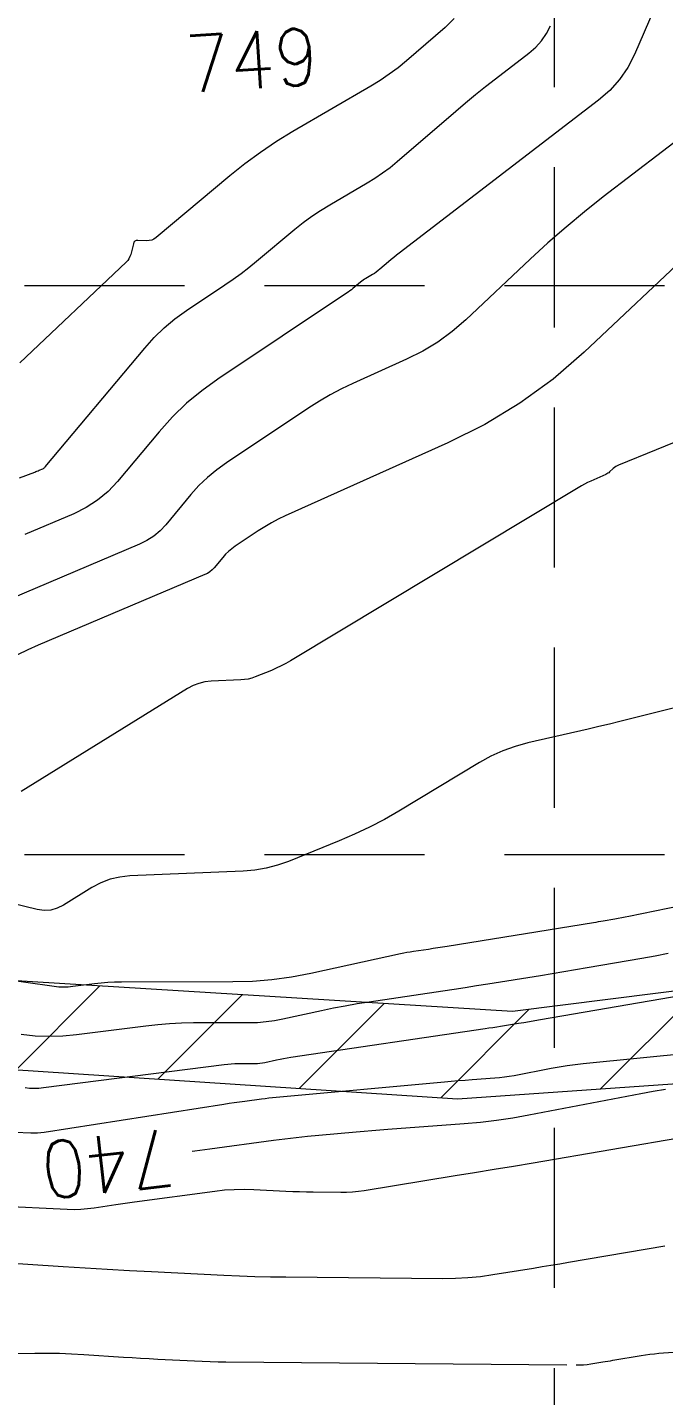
# Model space of a CAD drawing. Header units: feet. Extents: x 46644 to 49208, y 46045 to 47649.
# Drawn here: x 47648.8 to 47693.5, y 46288.7 to 46384.8 of the extents above; entities that cross this region are included whole.
import ezdxf
from ezdxf.enums import TextEntityAlignment as Align

# ---------------------------------------------------------------- set-up
doc = ezdxf.new("R2010")
doc.units = ezdxf.units.FT
doc.header["$MEASUREMENT"] = 0
doc.linetypes.add('DGN Style 3', pattern=[33.544038, 23.960027, -9.584011])
doc.linetypes.add('HIDDEN', pattern=[0.375, 0.25, -0.125])
doc.layers.add('EC', color=35, linetype='Continuous', lineweight=0)
doc.layers.add('WATER', color=5, linetype='Continuous', lineweight=0)
doc.layers.add('GRID', color=254, linetype='HIDDEN')
doc.styles.add('Style-STANDARD', font='STANDARD.shx')

msp = doc.modelspace()

# ---------------------------------------------------------------- hatches: boundary and pattern name
at = {"layer": 'WATER', "linetype": 'Continuous', "lineweight": 0}
h = msp.add_hatch(dxfattribs=at)
h.set_pattern_fill('ANSI31', color=5, scale=60, style=0)
h.paths.add_polyline_path([(48629.765, 46329.875), (48596.322, 46378.161), (48519.775, 46382.618), (48424.649, 46369.246), (48315.402, 46360.332), (48151.383, 46359.717), (48117.82, 46367.081), (48083.439, 46350.306), (48063.383, 46344.169), (48022.454, 46343.76), (47970.794, 46345.292), (47909.809, 46340.791), (47832.982, 46331.826), (47785.102, 46328.505), (47682.886, 46315.662), (47602.106, 46320.653), (47487.502, 46356.656), (47364.2, 46436.321), (47309.482, 46412.878), (47202.471, 46323.17), (47211.188, 46318.584), (47202.93, 46315.832), (47213.941, 46313.539), (47207.518, 46309.411), (47312.931, 46404.754), (47361.709, 46423.579), (47496.179, 46347.118), (47602.623, 46314.556), (47679.015, 46309.521), (47740.12, 46313.776), (47833.868, 46324.295), (47878.731, 46331.532), (47970.784, 46339.894), (48046.542, 46335.881), (48065.494, 46335.628), (48096.827, 46350.783), (48119.822, 46356.845), (48176.249, 46350.541), (48298.044, 46354.078), (48404.546, 46360.413), (48522.906, 46374.825), (48593.153, 46371.794), (48632.067, 46317.741), (48628.782, 46325.571), (48634.341, 46324.308)])

# ---------------------------------------------------------------- linework, layer by layer
at = {"layer": 'EC', "color": 35, "linetype": 'DGN Style 3', "lineweight": 0}
for p, q in [((47693.42, 46387.416), (47691.454, 46382.915)), ((47678.784, 46385.439), (47678.152, 46384.804)), ((47678.152, 46384.804), (47675.43, 46382.462)), ((47684.922, 46383.868), (47685.268, 46384.375)), ((47685.268, 46384.375), (47685.552, 46384.93)), ((47684.042, 46383.001), (47684.513, 46383.41)), ((47684.513, 46383.41), (47684.922, 46383.868)), ((47675.43, 46382.462), (47674.836, 46381.974)), ((47681.7, 46381.205), (47684.042, 46383.001)), ((47691.454, 46382.915), (47690.981, 46381.991)), ((47674.222, 46381.515), (47673.588, 46381.085)), ((47674.836, 46381.974), (47674.222, 46381.515)), ((47680.987, 46380.65), (47681.7, 46381.205)), ((47690.404, 46381.147), (47689.724, 46380.385)), ((47690.981, 46381.991), (47690.404, 46381.147)), ((47672.933, 46380.683), (47667.454, 46377.49)), ((47673.588, 46381.085), (47672.933, 46380.683)), ((47680.283, 46380.085), (47680.987, 46380.65)), ((47689.724, 46380.385), (47688.941, 46379.704)), ((47688.941, 46379.704), (47674.914, 46368.946)), ((47678.897, 46378.926), (47679.586, 46379.511)), ((47679.586, 46379.511), (47680.283, 46380.085)), ((47674.779, 46375.383), (47678.897, 46378.926)), ((47667.454, 46377.49), (47666.297, 46376.783)), ((47695.507, 46377.686), (47689.264, 46372.899)), ((47666.297, 46376.783), (47665.172, 46376.028)), ((47665.172, 46376.028), (47664.08, 46375.227)), ((47674.276, 46374.97), (47674.779, 46375.383)), ((47664.08, 46375.227), (47663.021, 46374.379)), ((47673.218, 46374.217), (47673.756, 46374.581)), ((47673.756, 46374.581), (47674.276, 46374.97)), ((47663.021, 46374.379), (47657.833, 46370.043)), ((47670.035, 46372.344), (47672.664, 46373.876)), ((47672.664, 46373.876), (47673.218, 46374.217)), ((47689.264, 46372.899), (47687.941, 46371.857)), ((47668.171, 46371.094), (47668.774, 46371.537)), ((47668.774, 46371.537), (47669.395, 46371.954)), ((47669.395, 46371.954), (47670.035, 46372.344)), ((47687.941, 46371.857), (47686.645, 46370.782)), ((47698.467, 46371.934), (47687.926, 46361.999)), ((47664.898, 46368.38), (47667.586, 46370.626)), ((47667.586, 46370.626), (47668.171, 46371.094)), ((47686.645, 46370.782), (47685.376, 46369.675)), ((47656.231, 46369.598), (47656.044, 46368.854)), ((47656.276, 46369.709), (47656.231, 46369.598)), ((47656.345, 46369.786), (47656.276, 46369.709)), ((47656.439, 46369.831), (47656.345, 46369.786)), ((47656.558, 46369.842), (47656.439, 46369.831)), ((47657.17, 46369.818), (47656.558, 46369.842)), ((47657.352, 46369.826), (47657.17, 46369.818)), ((47657.523, 46369.867), (47657.352, 46369.826)), ((47657.683, 46369.939), (47657.523, 46369.867)), ((47657.833, 46370.043), (47657.683, 46369.939)), ((47685.376, 46369.675), (47684.136, 46368.535)), ((47655.994, 46368.7), (47655.924, 46368.558)), ((47656.044, 46368.854), (47655.994, 46368.7)), ((47674.537, 46368.648), (47674.351, 46368.495)), ((47674.724, 46368.798), (47674.537, 46368.648)), ((47674.914, 46368.946), (47674.724, 46368.798)), ((47655.725, 46368.309), (47648.251, 46361.237)), ((47655.835, 46368.428), (47655.725, 46368.309)), ((47655.924, 46368.558), (47655.835, 46368.428)), ((47663.806, 46367.516), (47664.358, 46367.94)), ((47664.358, 46367.94), (47664.898, 46368.38)), ((47673.44, 46367.718), (47673.309, 46367.62)), ((47673.567, 46367.822), (47673.44, 46367.718)), ((47674.168, 46368.34), (47673.567, 46367.822)), ((47674.351, 46368.495), (47674.168, 46368.34)), ((47684.136, 46368.535), (47679.606, 46364.265)), ((47659.963, 46364.908), (47662.669, 46366.713)), ((47662.669, 46366.713), (47663.243, 46367.107)), ((47663.243, 46367.107), (47663.806, 46367.516)), ((47672.192, 46366.907), (47671.671, 46366.472)), ((47672.282, 46366.979), (47672.192, 46366.907)), ((47672.375, 46367.047), (47672.282, 46366.979)), ((47672.47, 46367.111), (47672.375, 46367.047)), ((47672.568, 46367.171), (47672.47, 46367.111)), ((47673.033, 46367.442), (47672.568, 46367.171)), ((47673.173, 46367.528), (47673.033, 46367.442)), ((47673.309, 46367.62), (47673.173, 46367.528)), ((47671.206, 46366.124), (47662.163, 46360.094)), ((47671.326, 46366.206), (47671.206, 46366.124)), ((47671.443, 46366.292), (47671.326, 46366.206)), ((47671.558, 46366.38), (47671.443, 46366.292)), ((47671.671, 46366.472), (47671.558, 46366.38)), ((47659.159, 46364.33), (47659.963, 46364.908)), ((47658.401, 46363.698), (47659.159, 46364.33)), ((47679.606, 46364.265), (47678.653, 46363.439)), ((47657.028, 46362.277), (47657.691, 46363.014)), ((47657.691, 46363.014), (47658.401, 46363.698)), ((47678.653, 46363.439), (47677.642, 46362.7)), ((47650.038, 46353.929), (47657.028, 46362.277)), ((47676.572, 46362.049), (47675.443, 46361.486)), ((47677.642, 46362.7), (47676.572, 46362.049)), ((47687.926, 46361.999), (47685.734, 46360.098)), ((47675.443, 46361.486), (47671.66, 46359.791)), ((47662.163, 46360.094), (47661.034, 46359.281)), ((47685.734, 46360.098), (47683.407, 46358.399)), ((47661.034, 46359.281), (47659.97, 46358.395)), ((47670.858, 46359.411), (47670.075, 46358.999)), ((47671.66, 46359.791), (47670.858, 46359.411)), ((47703.347, 46359.323), (47690.331, 46354.049)), ((47659.97, 46358.395), (47658.973, 46357.434)), ((47668.561, 46358.078), (47662.776, 46354.221)), ((47669.309, 46358.555), (47668.561, 46358.078)), ((47670.075, 46358.999), (47669.309, 46358.555)), ((47683.407, 46358.399), (47680.946, 46356.902)), ((47658.973, 46357.434), (47658.043, 46356.4)), ((47658.043, 46356.4), (47655.112, 46352.899)), ((47680.946, 46356.902), (47678.349, 46355.607)), ((47678.349, 46355.607), (47666.911, 46350.479)), ((47662.776, 46354.221), (47662.093, 46353.729)), ((47648.238, 46353.155), (47649.305, 46353.567)), ((47649.305, 46353.567), (47649.382, 46353.597)), ((47649.382, 46353.597), (47649.458, 46353.628)), ((47649.458, 46353.628), (47649.535, 46353.659)), ((47649.535, 46353.659), (47649.611, 46353.69)), ((47649.611, 46353.69), (47649.858, 46353.795)), ((47649.858, 46353.795), (47649.909, 46353.82)), ((47649.909, 46353.82), (47649.956, 46353.851)), ((47649.956, 46353.851), (47649.999, 46353.887)), ((47649.999, 46353.887), (47650.038, 46353.929)), ((47662.093, 46353.729), (47661.449, 46353.192)), ((47689.455, 46353.402), (47688.392, 46352.926)), ((47689.523, 46353.436), (47689.455, 46353.402)), ((47689.588, 46353.476), (47689.523, 46353.436)), ((47689.649, 46353.52), (47689.588, 46353.476)), ((47689.707, 46353.57), (47689.649, 46353.52)), ((47689.968, 46353.816), (47689.707, 46353.57)), ((47690.05, 46353.887), (47689.968, 46353.816)), ((47690.138, 46353.95), (47690.05, 46353.887)), ((47690.232, 46354.004), (47690.138, 46353.95)), ((47690.331, 46354.049), (47690.232, 46354.004)), ((47655.112, 46352.899), (47654.45, 46352.195)), ((47660.845, 46352.611), (47660.282, 46351.985)), ((47661.449, 46353.192), (47660.845, 46352.611)), ((47687.509, 46352.465), (47667.27, 46340.295)), ((47687.725, 46352.59), (47687.509, 46352.465)), ((47687.944, 46352.709), (47687.725, 46352.59)), ((47688.166, 46352.821), (47687.944, 46352.709)), ((47688.392, 46352.926), (47688.166, 46352.821)), ((47653.719, 46351.583), (47652.921, 46351.063)), ((47654.45, 46352.195), (47653.719, 46351.583)), ((47660.282, 46351.985), (47658.508, 46349.865)), ((47652.054, 46350.636), (47648.595, 46349.171)), ((47652.921, 46351.063), (47652.054, 46350.636)), ((47666.911, 46350.479), (47666.42, 46350.247)), ((47658.107, 46349.439), (47657.665, 46349.069)), ((47658.508, 46349.865), (47658.107, 46349.439)), ((47665.012, 46349.43), (47663.39, 46348.348)), ((47665.47, 46349.722), (47665.012, 46349.43)), ((47665.94, 46349.994), (47665.47, 46349.722)), ((47666.42, 46350.247), (47665.94, 46349.994)), ((47656.657, 46348.495), (47646.098, 46344.024)), ((47657.181, 46348.754), (47656.657, 46348.495)), ((47657.665, 46349.069), (47657.181, 46348.754)), ((47662.521, 46347.57), (47661.904, 46346.832)), ((47662.717, 46347.788), (47662.521, 46347.57)), ((47662.927, 46347.99), (47662.717, 46347.788)), ((47663.152, 46348.177), (47662.927, 46347.99)), ((47663.39, 46348.348), (47663.152, 46348.177)), ((47661.61, 46346.555), (47661.442, 46346.445)), ((47661.764, 46346.684), (47661.61, 46346.555)), ((47661.904, 46346.832), (47661.764, 46346.684)), ((47661.259, 46346.355), (47649.551, 46341.397)), ((47661.442, 46346.445), (47661.259, 46346.355)), ((47648.812, 46341.067), (47648.086, 46340.709)), ((47649.551, 46341.397), (47648.812, 46341.067)), ((47666.279, 46339.776), (47665.935, 46339.629)), ((47666.616, 46339.936), (47666.279, 46339.776)), ((47666.946, 46340.109), (47666.616, 46339.936)), ((47667.27, 46340.295), (47666.946, 46340.109)), ((47661.257, 46338.817), (47660.833, 46338.716)), ((47661.698, 46338.863), (47661.257, 46338.817)), ((47663.795, 46338.953), (47661.698, 46338.863)), ((47664.054, 46338.975), (47663.795, 46338.953)), ((47664.308, 46339.018), (47664.054, 46338.975)), ((47664.558, 46339.084), (47664.308, 46339.018)), ((47664.803, 46339.171), (47664.558, 46339.084)), ((47665.935, 46339.629), (47664.803, 46339.171)), ((47660.035, 46338.352), (47648.345, 46331.113)), ((47660.426, 46338.561), (47660.035, 46338.352)), ((47660.833, 46338.716), (47660.426, 46338.561)), ((47694.636, 46337.088), (47691.179, 46336.215)), ((47690.437, 46336.03), (47689.695, 46335.849)), ((47691.179, 46336.215), (47690.437, 46336.03)), ((47688.207, 46335.499), (47683.971, 46334.526)), ((47688.952, 46335.672), (47688.207, 46335.499)), ((47689.695, 46335.849), (47688.952, 46335.672)), ((47683.077, 46334.284), (47682.21, 46333.974)), ((47683.971, 46334.526), (47683.077, 46334.284)), ((47680.558, 46333.15), (47674.893, 46329.743)), ((47681.37, 46333.596), (47680.558, 46333.15)), ((47682.21, 46333.974), (47681.37, 46333.596)), ((47674.893, 46329.743), (47673.875, 46329.158)), ((47672.836, 46328.613), (47671.776, 46328.11)), ((47673.875, 46329.158), (47672.836, 46328.613)), ((47670.696, 46327.649), (47667.134, 46326.208)), ((47671.776, 46328.11), (47670.696, 46327.649)), ((47663.962, 46325.52), (47655.978, 46325.181)), ((47664.777, 46325.59), (47663.962, 46325.52)), ((47665.577, 46325.727), (47664.777, 46325.59)), ((47666.363, 46325.933), (47665.577, 46325.727)), ((47667.134, 46326.208), (47666.363, 46325.933)), ((47649.481, 46322.83), (47642.376, 46324.545)), ((47653.941, 46324.697), (47653.316, 46324.362)), ((47654.593, 46324.946), (47653.941, 46324.697)), ((47655.272, 46325.107), (47654.593, 46324.946)), ((47655.978, 46325.181), (47655.272, 46325.107)), ((47701.735, 46324.511), (47691.053, 46322.333)), ((47653.316, 46324.362), (47651.317, 46323.124)), ((47649.963, 46322.76), (47649.481, 46322.83)), ((47650.429, 46322.786), (47649.963, 46322.76)), ((47650.881, 46322.907), (47650.429, 46322.786)), ((47651.317, 46323.124), (47650.881, 46322.907)), ((47688.569, 46321.893), (47678.282, 46320.225)), ((47688.742, 46321.921), (47688.569, 46321.893)), ((47688.915, 46321.95), (47688.742, 46321.921)), ((47689.088, 46321.979), (47688.915, 46321.95)), ((47689.261, 46322.009), (47689.088, 46321.979)), ((47690.068, 46322.148), (47689.261, 46322.009)), ((47690.314, 46322.191), (47690.068, 46322.148)), ((47690.561, 46322.237), (47690.314, 46322.191)), ((47690.807, 46322.284), (47690.561, 46322.237)), ((47691.053, 46322.333), (47690.807, 46322.284)), ((47675.013, 46319.7), (47668.699, 46318.323)), ((47675.238, 46319.748), (47675.013, 46319.7)), ((47675.464, 46319.791), (47675.238, 46319.748)), ((47675.691, 46319.83), (47675.464, 46319.791)), ((47675.918, 46319.866), (47675.691, 46319.83)), ((47676.982, 46320.023), (47675.918, 46319.866)), ((47677.307, 46320.072), (47676.982, 46320.023)), ((47677.632, 46320.122), (47677.307, 46320.072)), ((47677.957, 46320.173), (47677.632, 46320.122)), ((47678.282, 46320.225), (47677.957, 46320.173)), ((47693.834, 46319.721), (47692.909, 46319.551)), ((47650.668, 46317.41), (47640.88, 46318.766)), ((47688.141, 46318.725), (47687.317, 46318.584)), ((47691.983, 46319.387), (47688.141, 46318.725)), ((47692.909, 46319.551), (47691.983, 46319.387)), ((47654.448, 46317.69), (47653.978, 46317.652)), ((47654.918, 46317.713), (47654.448, 46317.69)), ((47655.39, 46317.721), (47654.918, 46317.713)), ((47663.223, 46317.729), (47655.39, 46317.721)), ((47664.604, 46317.768), (47663.223, 46317.729)), ((47665.977, 46317.879), (47664.604, 46317.768)), ((47667.342, 46318.064), (47665.977, 46317.879)), ((47668.699, 46318.323), (47667.342, 46318.064)), ((47684.844, 46318.173), (47681.151, 46317.575)), ((47685.669, 46318.308), (47684.844, 46318.173)), ((47686.493, 46318.445), (47685.669, 46318.308)), ((47687.317, 46318.584), (47686.493, 46318.445)), ((47650.996, 46317.376), (47650.668, 46317.41)), ((47651.323, 46317.363), (47650.996, 46317.376)), ((47651.651, 46317.372), (47651.323, 46317.363)), ((47651.979, 46317.404), (47651.651, 46317.372)), ((47653.509, 46317.6), (47651.979, 46317.404)), ((47653.978, 46317.652), (47653.509, 46317.6)), ((47677.981, 46317.083), (47672.817, 46316.319)), ((47678.774, 46317.202), (47677.981, 46317.083)), ((47679.567, 46317.323), (47678.774, 46317.202)), ((47680.359, 46317.448), (47679.567, 46317.323)), ((47681.151, 46317.575), (47680.359, 46317.448)), ((47696.414, 46317.06), (47684.842, 46315.066)), ((47670.294, 46315.88), (47669.458, 46315.705)), ((47671.132, 46316.04), (47670.294, 46315.88)), ((47671.973, 46316.187), (47671.132, 46316.04)), ((47672.817, 46316.319), (47671.973, 46316.187)), ((47658.784, 46314.795), (47657.95, 46314.728)), ((47659.619, 46314.835), (47658.784, 46314.795)), ((47660.457, 46314.85), (47659.619, 46314.835)), ((47664.368, 46314.854), (47660.457, 46314.85)), ((47664.964, 46314.87), (47664.368, 46314.854)), ((47665.557, 46314.919), (47664.964, 46314.87)), ((47666.146, 46314.999), (47665.557, 46314.919)), ((47666.732, 46315.11), (47666.146, 46314.999)), ((47669.458, 46315.705), (47666.732, 46315.11)), ((47683.302, 46314.808), (47682.042, 46314.604)), ((47683.687, 46314.871), (47683.302, 46314.808)), ((47684.072, 46314.935), (47683.687, 46314.871)), ((47684.457, 46315), (47684.072, 46314.935)), ((47684.842, 46315.066), (47684.457, 46315)), ((47649.322, 46313.927), (47648.35, 46314.029)), ((47650.293, 46313.89), (47649.322, 46313.927)), ((47651.265, 46313.917), (47650.293, 46313.89)), ((47652.238, 46314.01), (47651.265, 46313.917)), ((47657.118, 46314.635), (47652.238, 46314.01)), ((47657.95, 46314.728), (47657.118, 46314.635)), ((47680.961, 46314.436), (47667.295, 46312.414)), ((47681.232, 46314.476), (47680.961, 46314.436)), ((47681.502, 46314.518), (47681.232, 46314.476)), ((47681.772, 46314.56), (47681.502, 46314.518)), ((47682.042, 46314.604), (47681.772, 46314.56)), ((47687.861, 46312.002), (47698.254, 46313.052)), ((47662.62, 46311.912), (47649.905, 46310.284)), ((47662.868, 46311.94), (47662.62, 46311.912)), ((47663.116, 46311.96), (47662.868, 46311.94)), ((47663.365, 46311.972), (47663.116, 46311.96)), ((47663.614, 46311.976), (47663.365, 46311.972)), ((47664.779, 46311.978), (47663.614, 46311.976)), ((47664.956, 46311.982), (47664.779, 46311.978)), ((47665.133, 46311.997), (47664.956, 46311.982)), ((47665.308, 46312.021), (47665.133, 46311.997)), ((47665.483, 46312.054), (47665.308, 46312.021)), ((47666.294, 46312.231), (47665.483, 46312.054)), ((47666.543, 46312.283), (47666.294, 46312.231)), ((47666.793, 46312.331), (47666.543, 46312.283)), ((47667.043, 46312.374), (47666.793, 46312.331)), ((47667.295, 46312.414), (47667.043, 46312.374)), ((47686.73, 46311.863), (47687.295, 46311.939)), ((47687.295, 46311.939), (47687.861, 46312.002)), ((47680.044, 46310.872), (47681.637, 46310.989)), ((47681.637, 46310.989), (47681.978, 46311.019)), ((47681.978, 46311.019), (47682.318, 46311.059)), ((47682.318, 46311.059), (47682.656, 46311.109)), ((47682.656, 46311.109), (47682.993, 46311.169)), ((47682.993, 46311.169), (47685.606, 46311.672)), ((47685.606, 46311.672), (47686.167, 46311.774)), ((47686.167, 46311.774), (47686.73, 46311.863)), ((47648.941, 46310.256), (47648.62, 46310.29)), ((47649.262, 46310.244), (47648.941, 46310.256)), ((47649.584, 46310.253), (47649.262, 46310.244)), ((47649.905, 46310.284), (47649.584, 46310.253)), ((47666.277, 46309.631), (47678.094, 46310.711)), ((47678.094, 46310.711), (47678.581, 46310.755)), ((47678.581, 46310.755), (47679.068, 46310.796)), ((47679.068, 46310.796), (47679.556, 46310.835)), ((47679.556, 46310.835), (47680.044, 46310.872)), ((47691.91, 46309.901), (47692.779, 46310.058)), ((47692.779, 46310.058), (47693.651, 46310.196)), ((47649.968, 46307.183), (47662.598, 46309.148)), ((47662.598, 46309.148), (47662.963, 46309.204)), ((47662.963, 46309.204), (47663.327, 46309.257)), ((47663.327, 46309.257), (47663.692, 46309.309)), ((47663.692, 46309.309), (47664.058, 46309.358)), ((47664.058, 46309.358), (47665.251, 46309.517)), ((47665.251, 46309.517), (47665.507, 46309.549)), ((47665.507, 46309.549), (47665.764, 46309.579)), ((47665.764, 46309.579), (47666.02, 46309.607)), ((47666.02, 46309.607), (47666.277, 46309.631)), ((47684.03, 46308.383), (47691.91, 46309.901)), ((47681.763, 46308.015), (47682.899, 46308.183)), ((47682.899, 46308.183), (47684.03, 46308.383)), ((47647.933, 46307.186), (47649.031, 46307.133)), ((47649.031, 46307.133), (47649.266, 46307.128)), ((47649.266, 46307.128), (47649.501, 46307.134)), ((47649.501, 46307.134), (47649.735, 46307.153)), ((47649.735, 46307.153), (47649.968, 46307.183)), ((47669.274, 46306.963), (47671.887, 46307.202)), ((47671.887, 46307.202), (47672.447, 46307.252)), ((47672.447, 46307.252), (47673.007, 46307.299)), ((47673.007, 46307.299), (47673.568, 46307.344)), ((47673.568, 46307.344), (47674.128, 46307.386)), ((47674.128, 46307.386), (47679.479, 46307.78)), ((47679.479, 46307.78), (47680.623, 46307.881)), ((47680.623, 46307.881), (47681.763, 46308.015)), ((47661.617, 46306.014), (47666.081, 46306.605)), ((47666.081, 46306.605), (47666.878, 46306.707)), ((47666.878, 46306.707), (47667.676, 46306.8)), ((47667.676, 46306.8), (47668.474, 46306.886)), ((47668.474, 46306.886), (47669.274, 46306.963)), ((47684.328, 46305.029), (47695.263, 46306.894)), ((47660.377, 46305.845), (47660.554, 46305.87)), ((47660.554, 46305.87), (47661.617, 46306.014)), ((47678.852, 46304.12), (47680.222, 46304.343)), ((47680.222, 46304.343), (47681.591, 46304.568)), ((47681.591, 46304.568), (47682.96, 46304.797)), ((47682.96, 46304.797), (47684.328, 46305.029)), ((47672.458, 46303.087), (47678.852, 46304.12)), ((47655.984, 46302.245), (47656.313, 46302.289)), ((47656.313, 46302.289), (47661.961, 46303.038)), ((47661.961, 46303.038), (47662.645, 46303.113)), ((47662.645, 46303.113), (47663.329, 46303.157)), ((47663.329, 46303.157), (47664.015, 46303.169)), ((47664.015, 46303.169), (47664.703, 46303.15)), ((47664.703, 46303.15), (47666.95, 46303.037)), ((47666.95, 46303.037), (47667.431, 46303.016)), ((47667.431, 46303.016), (47667.913, 46302.999)), ((47667.913, 46302.999), (47668.395, 46302.987)), ((47668.395, 46302.987), (47668.877, 46302.98)), ((47668.877, 46302.98), (47670.811, 46302.963)), ((47670.811, 46302.963), (47671.225, 46302.968)), ((47671.225, 46302.968), (47671.637, 46302.99)), ((47671.637, 46302.99), (47672.049, 46303.03)), ((47672.049, 46303.03), (47672.458, 46303.087)), ((47641.994, 46302.226), (47651.589, 46301.762)), ((47651.589, 46301.762), (47652.061, 46301.751)), ((47652.061, 46301.751), (47652.532, 46301.764)), ((47652.532, 46301.764), (47653.002, 46301.801)), ((47653.002, 46301.801), (47653.471, 46301.862)), ((47653.471, 46301.862), (47655, 46302.1)), ((47655, 46302.1), (47655.328, 46302.15)), ((47655.328, 46302.15), (47655.656, 46302.198)), ((47655.656, 46302.198), (47655.984, 46302.245)), ((47686.813, 46298.033), (47693.598, 46299.19)), ((47643.396, 46298.262), (47651.288, 46297.744)), ((47651.288, 46297.744), (47652.843, 46297.645)), ((47652.843, 46297.645), (47654.398, 46297.552)), ((47654.398, 46297.552), (47655.954, 46297.465)), ((47681.51, 46297.165), (47684.366, 46297.627)), ((47684.366, 46297.627), (47684.978, 46297.726)), ((47684.978, 46297.726), (47685.59, 46297.827)), ((47685.59, 46297.827), (47686.201, 46297.929)), ((47686.201, 46297.929), (47686.813, 46298.033)), ((47655.954, 46297.465), (47657.51, 46297.384)), ((47657.51, 46297.384), (47662.594, 46297.128)), ((47662.594, 46297.128), (47663.683, 46297.079)), ((47663.683, 46297.079), (47664.773, 46297.041)), ((47664.773, 46297.041), (47665.863, 46297.015)), ((47665.863, 46297.015), (47666.954, 46296.999)), ((47666.954, 46296.999), (47677.99, 46296.899)), ((47677.99, 46296.899), (47678.874, 46296.91)), ((47678.874, 46296.91), (47679.755, 46296.958)), ((47679.755, 46296.958), (47680.634, 46297.043)), ((47680.634, 46297.043), (47681.51, 46297.165)), ((47693.168, 46291.635), (47694.183, 46291.706)), ((47631.667, 46291.439), (47649.312, 46291.649)), ((47649.312, 46291.649), (47650.171, 46291.651)), ((47650.171, 46291.651), (47651.029, 46291.637)), ((47651.029, 46291.637), (47651.887, 46291.605)), ((47651.887, 46291.605), (47652.744, 46291.557)), ((47652.744, 46291.557), (47655.544, 46291.373)), ((47655.544, 46291.373), (47656.144, 46291.335)), ((47656.144, 46291.335), (47656.744, 46291.299)), ((47656.744, 46291.299), (47657.344, 46291.266)), ((47657.344, 46291.266), (47657.944, 46291.234)), ((47657.944, 46291.234), (47660.526, 46291.105)), ((47660.526, 46291.105), (47661.079, 46291.08)), ((47661.079, 46291.08), (47661.632, 46291.061)), ((47661.632, 46291.061), (47662.186, 46291.047)), ((47662.186, 46291.047), (47662.74, 46291.039)), ((47662.74, 46291.039), (47687.363, 46290.816)), ((47687.363, 46290.816), (47687.622, 46290.819)), ((47687.622, 46290.819), (47687.88, 46290.833)), ((47687.88, 46290.833), (47688.138, 46290.858)), ((47688.138, 46290.858), (47688.394, 46290.894)), ((47688.394, 46290.894), (47689.23, 46291.029)), ((47689.23, 46291.029), (47689.409, 46291.058)), ((47689.409, 46291.058), (47689.589, 46291.087)), ((47689.589, 46291.087), (47689.768, 46291.117)), ((47689.768, 46291.117), (47689.947, 46291.148)), ((47689.947, 46291.148), (47691.933, 46291.486)), ((47691.933, 46291.486), (47692.241, 46291.535)), ((47692.241, 46291.535), (47692.549, 46291.576)), ((47692.549, 46291.576), (47692.858, 46291.609)), ((47692.858, 46291.609), (47693.168, 46291.635))]:
    msp.add_line(p, q, dxfattribs=at)
at = {"layer": 'GRID', "color": 252, "linetype": 'HIDDEN', "lineweight": 0, "ltscale": 45}
for p, q in [((47685.803, 47606.853), (47685.803, 46206.677)), ((46686.7, 46366.677), (49166.7, 46366.677)), ((46686.7, 46326.677), (49166.7, 46326.677))]:
    msp.add_line(p, q, dxfattribs=at)
at = {"layer": 'WATER', "color": 5, "linetype": 'Continuous', "lineweight": 0}
msp.add_lwpolyline([(47785.102, 46328.505), (47682.886, 46315.662), (47602.106, 46320.653), (47487.502, 46356.656), (47364.2, 46436.321), (47309.482, 46412.878), (47202.471, 46323.17), (47211.188, 46318.584), (47202.93, 46315.832), (47213.941, 46313.539), (47207.518, 46309.411), (47312.931, 46404.754), (47361.709, 46423.579), (47496.179, 46347.118), (47602.623, 46314.556), (47679.015, 46309.521), (47740.12, 46313.776), (47833.868, 46324.295)], dxfattribs=at)

# ---------------------------------------------------------------- texts
at = {"layer": 'EC', "color": 35, "linetype": 'DGN Style 3', "lineweight": 0, "style": 'Style-STANDARD'}
for s, rotation, p in [('749', 3.79524, (47664.575, 46382.508)), ('740', 186.27455, (47654.444, 46304.947))]:
    msp.add_text(s, height=4, rotation=rotation, dxfattribs=at).set_placement(p, align=Align.MIDDLE_CENTER)

doc.saveas('drawing.dxf')
